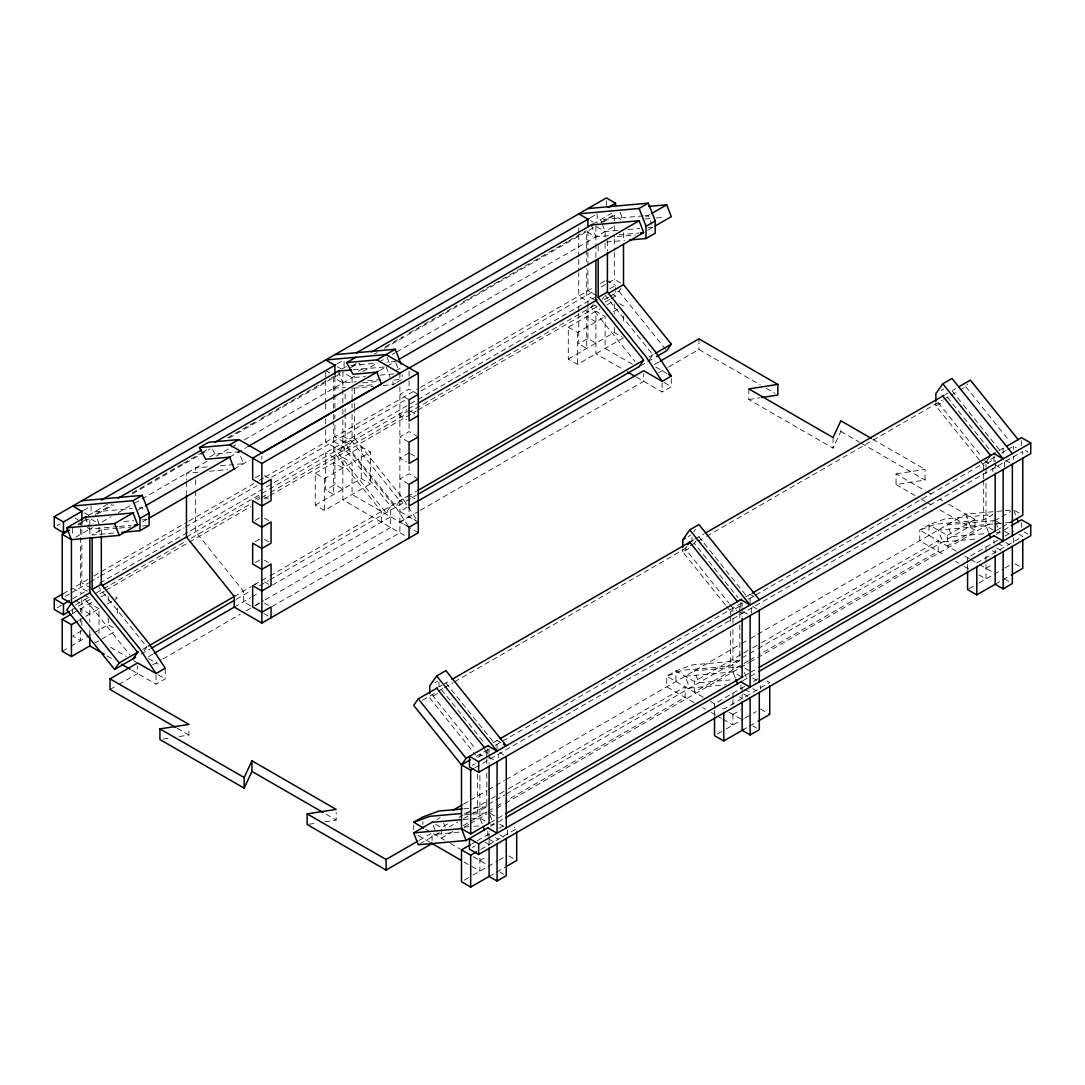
<?xml version="1.0" encoding="UTF-8"?>
<svg xmlns="http://www.w3.org/2000/svg" width="1085" height="1085" viewBox="0 0 1085 1085"><rect width="100%" height="100%" fill="white"/><g stroke="black" fill="none" stroke-linecap="round" stroke-linejoin="round"><path stroke-width="0.75" stroke-dasharray="5 3.75" d="M748.826 388.905L748.826 399.538L833.063 448.159L840.834 431.41L840.834 428.372M144.074 650.891L146.841 646.972L99.02 587.487M333.665 441.405L342.86 446.708L390.681 506.193L386.07 512.73L338.262 453.259L342.86 446.708L342.86 419.312M593.142 304.546L591.298 307.163L634.956 361.468M602.351 299.229L604.182 296.612M610.123 296.3L618.911 291.228L620.742 288.61M649.237 360.017L652.912 354.781L605.105 295.31M693.749 531.921L695.471 529.466M686.968 546.067L685.123 548.684L728.781 602.989M696.163 540.764L694.319 543.382L737.976 597.686M959.913 390.044L965.772 386.653L967.603 384.036M989.656 456.839L985.98 462.074L985.98 467.106M57.179 525.615L60.109 523.919M83.545 510.384L89.39 507.007M337.299 363.882L343.158 360.505M590.226 217.854L596.506 214.233M107.822 504.145L85.227 517.192L87.519 523.119M342.128 368.873L346.522 366.337M592.613 224.256L611.587 213.297M78.093 524.163L81.022 522.468M82.487 521.614L86.881 519.078M95.67 514.005L111.782 504.715M132.275 492.875L182.077 464.122M183.528 463.281L201.105 453.137M202.57 452.296L208.429 448.905M227.47 437.92L255.287 421.848M261.146 418.471L329.976 378.733M331.44 377.892L340.229 372.82M351.947 366.052L356.341 363.516M385.623 346.603L403.2 336.459M409.059 333.081L457.382 305.183M463.241 301.793L477.888 293.343M479.353 292.502L532.07 262.055M533.535 261.214L567.211 241.765M568.676 240.924L586.253 230.779M600.9 222.316L615.534 213.867M78.323 525.059L88.577 519.145M97.365 514.073L113.477 504.769M132.506 493.783L210.124 448.973M229.166 437.987L341.924 372.874M350.713 367.801L358.036 363.583M374.135 354.28L377.065 352.584M384.388 348.366L595.909 226.25L605.105 231.553L618.301 230.373M602.595 222.384L614.313 215.617L620.878 219.414M209.69 457.002L214.952 453.964L238.849 451.835L243.447 463.688L235.214 464.421M358.226 371.246L362.173 368.968L359.026 363.109M75.814 537.143L92.456 527.541M102.18 521.926L110.955 516.853M118.279 512.622L132.926 504.172M134.391 503.318L207.615 461.044M216.403 455.971L238.361 443.29M244.22 439.913L355.514 375.654M362.838 371.423L377.485 362.973M378.95 362.132L386.274 357.901M392.133 354.524L395.062 352.828M396.527 351.988L616.185 225.165M117.817 528.192L101.325 529.67L92.13 534.986L115.2 532.925M138.066 510.018L143.925 506.641M229.654 457.138L246.431 447.454M379.506 370.622L385.555 367.137M387.019 366.296L395.279 361.522L387.033 362.254M645.683 216.946L650.607 214.098M395.605 370.839L400.867 367.801M142.664 521.885L147.058 519.349M234.251 469.005L249.564 460.162M647.664 230.318L653.753 226.806M383.086 385.5L392.973 384.619L395.605 383.1M396.92 382.34L402.182 379.302L402.182 374.705M255.287 477.888L260.536 474.85M418.281 394.411L409.072 389.095L399.877 394.411L409.072 399.714M63.038 593.753L71.827 588.68M87.926 579.376L72.654 588.206L81.85 593.509M93.785 575.999L187.515 521.885M188.98 521.044L257.81 481.306M259.274 480.465L263.669 477.929M265.133 477.075L418.891 388.308M420.356 387.454L594.621 286.847M600.48 283.47L604.874 280.934M65.154 596.424L69.535 593.888M71 593.047L88.577 582.903M90.041 582.048L98.83 576.976M100.295 576.135L183.772 527.947M185.237 527.093L256.982 485.673M271.63 477.21L406.36 399.429M421.007 390.98L594.594 290.753M601.131 286.982L614.313 279.374L620.878 283.171M57.179 607.763L61.574 605.227M72.654 598.825L88.427 589.725M99.644 583.242L594.621 297.466M609.689 288.773L615.534 285.396L615.534 289.953M408.191 526.076L392.973 502.925L345.166 443.439L354.361 438.123L354.361 411.676M186.444 537.021L260.332 494.367M261.797 493.512L406.78 409.818M408.231 408.964L417.02 403.891M255.287 499.141L260.536 496.103M409.072 410.347L399.877 415.663L406.455 419.447M75.611 604.901L90.245 596.452M96.104 593.061L101.963 589.684M103.428 588.83L185.44 541.483M191.299 538.106L251.34 503.44M257.199 500.063L260.129 498.368M261.594 497.527L268.904 493.295M270.368 492.454L406.563 413.819M408.028 412.978L595.475 304.749M604.264 299.677L608.658 297.141M70.769 610.543L91.276 598.703M100.064 593.631L104.458 591.094M105.923 590.24L187.922 542.893M189.387 542.052L250.893 506.546M264.075 498.937L268.47 496.401M269.934 495.547L416.382 410.998M417.847 410.157L597.971 306.16M605.294 301.942L609.689 299.406M611.14 298.551L615.534 296.015L615.534 291.472M72.288 613.554L93.853 601.104M101.041 596.953L106.791 593.631M315.26 473.277L361.264 446.708L370.473 452.025L370.473 483.896L324.456 510.465L315.26 505.149L315.26 473.277L324.456 478.58L370.473 452.025M623.509 337.801L577.505 364.37L568.296 359.054L568.296 327.182L599.924 308.927M607.112 304.776L614.313 300.626M78.608 620.525L84.359 617.202M85.796 616.375L99.02 608.739L99.02 634.549M107.361 603.925L117.424 598.12L113.477 595.841M568.296 327.182L577.505 332.498L606.257 315.898M613.445 311.748L620.634 307.598M255.287 520.393L260.536 517.355M418.281 436.902L409.072 431.599L399.877 436.902L409.072 442.219M81.85 630.697L72.654 636.013L80.615 640.611L80.615 630.548M334.899 458.046L325.69 452.73L325.69 489.918L334.899 484.615L342.86 489.213M578.739 313.402L578.739 343.837L587.934 338.52L595.909 343.118M62.225 651.244L69.413 647.094M70.85 646.267L85.878 637.573M86.664 637.126L92.456 633.789M93.771 633.03L108.229 624.675L114.793 628.473M315.26 505.149L361.264 478.594L370.473 483.896M568.296 359.054L614.313 332.498L622.193 337.055M255.287 541.632L260.536 538.608M409.072 452.852L399.877 458.155L406.455 461.952M94.422 643.269L100.173 639.947M101.61 639.119L115.986 630.819M255.287 562.505L260.536 559.48M418.281 479.027L409.072 473.711L399.877 479.027L409.072 484.344M253.971 584.896L260.536 581.099M409.072 495.343L399.877 500.66L406.455 504.457M142.664 649.386L148.523 645.995M234.251 596.506L251.028 586.809M252.493 585.968L259.817 581.736M261.282 580.895L268.605 576.664M270.07 575.823L406.265 497.188M407.729 496.347L416.504 491.274M648.979 357.06L653.753 354.307M140.996 654.228L149.784 649.155M236.177 599.273L250.825 590.823M259.613 585.751L268.402 580.678M269.867 579.838L416.301 495.289M640.435 365.889L646.999 362.092M647.677 361.698L655.001 357.467M152.673 654.228L146.841 657.591L158.166 664.129M234.251 607.125L250.499 597.74M251.964 596.899L259.261 592.681M272.403 585.1L390.681 516.813M407.173 507.292L399.877 511.51L415.446 520.488M654.35 364.587L658.663 362.092M255.287 605.389L260.536 602.351M418.281 521.912L409.072 516.596L399.877 521.912L409.072 527.215M110.033 689.463L117.288 685.272M118.753 684.432L137.632 673.527L137.632 665.946M152.673 664.847L161.434 659.788M162.899 658.948L240.287 614.273M246.119 610.896L253.429 606.678M254.88 605.837L263.641 600.778M265.106 599.937L390.681 527.446L390.681 506.193M399.877 522.129L418.864 511.171M420.315 510.33L643.717 381.35L643.717 373.755M658.663 372.711L667.289 367.734M668.726 366.906L698.93 349.478L760.314 384.917M272.023 606.569L399.877 532.749L399.877 382.964M131.57 670.028L156.037 684.16L165.245 678.844L165.245 668.224M636.203 377.01L662.121 391.97L671.317 386.667L671.317 376.034M435.044 682.75L437.675 681.231M688.08 536.655L690.711 535.136M941.115 390.559L943.747 389.04M438.788 687.022L441.948 685.205M443.182 684.486L450.492 680.254M689.721 542.147L693.668 539.869M695.051 539.069L703.84 533.996M945.388 394.533L948.019 393.014M952.793 390.261L955.722 388.566M422.472 700.327L437.336 691.742M438.571 691.036L442.965 688.5M444.43 687.646L453.218 682.573M454.683 681.733L689.07 546.406M690.385 545.646L705.101 537.156M706.566 536.315L942.336 400.189M943.801 399.348L949.66 395.957M951.125 395.116L958.448 390.885M437.675 693.505L429.782 698.048L472.395 751.064M725.431 604.969L682.818 551.967L690.711 547.41M979.511 460.176L935.867 405.871L943.747 401.314M493.119 742.737L498.313 739.739M745.802 596.858L752.095 593.21M999.149 450.587L1004.995 447.196M476.139 756.435L489.321 748.813M495.167 745.436L742.14 602.853L739.021 598.974M748.514 599.164L754.373 595.787M755.838 594.946L995.176 456.758L995.176 461.79M1001.862 452.906L1006.256 450.37M1007.721 449.515L1013.58 446.138L1016.211 447.657M484.71 749.626L486.799 752.217L477.59 757.533L473.44 752.353M730.639 614.747L730.639 611.438L739.834 606.122L737.759 603.545M983.675 478.566L983.675 465.343L992.87 460.04M472.395 765.332L475.311 763.637M475.081 767.665L1022.775 451.455L1022.775 456.487M437.106 819.378L440.035 817.683M463.471 804.161L469.33 800.771M470.795 799.93L486.907 790.626M488.358 789.785L504.471 780.481M505.935 779.64L740.241 644.368M741.706 643.514L749.03 639.296M750.495 638.441L756.353 635.064M757.818 634.223L965.772 514.154L995.447 511.51M419.149 840.373L432.088 832.9L432.088 840.495M435.627 824.329L441.283 827.597L448.58 823.379M458.806 817.48L471.948 809.885M473.413 809.044L489.471 799.767M490.922 798.926L498.232 794.722M499.683 793.867L506.993 789.663M508.445 788.809L685.123 686.819L685.123 697.438L505.529 801.123M694.074 702.605L666.719 686.819L666.719 676.186L675.928 670.869L694.319 681.502L751.268 648.627M752.732 647.786L760.029 643.568M761.494 642.727L938.159 540.723L938.159 551.343L758.564 655.028M947.368 535.407L974.967 519.471L974.967 530.09L947.368 546.04L947.368 535.407L928.963 524.787L919.754 530.09L919.754 540.723L945.672 555.683M419.746 843.913L439.317 832.615M449.027 827.001L457.816 821.928M463.675 818.551L469.534 815.174M470.998 814.32L487.111 805.029M488.575 804.175L494.435 800.798M495.899 799.957L504.688 794.885M506.139 794.03L740.458 658.758M741.923 657.917L756.557 649.454M758.022 648.613L970.37 526.022L1009.932 522.482M464.407 813.262L477.59 812.082L486.799 806.765L486.799 770.404M703.27 697.289L666.719 676.186L682.818 670.259L730.639 665.987L739.834 660.67L739.834 624.309M956.305 551.194L919.754 530.09L935.867 524.163L983.675 519.891L992.87 514.588L945.062 518.861L928.963 524.787L928.963 535.407M452.96 831.476L441.283 838.217L441.283 827.597M463.186 825.577L469.032 822.199M470.483 821.359L486.541 812.082M488.006 811.241L495.302 807.023M496.767 806.182L504.064 801.964M748.352 660.941L694.319 692.121L694.319 681.502M749.803 660.087L757.113 655.883M464.421 826.946L468.815 824.41M470.28 823.556L486.473 814.211M487.857 813.411L495.167 809.193M496.632 808.339L503.955 804.121M505.42 803.266L748.514 662.921M749.979 662.081L993.073 521.722M994.538 520.881L1000.397 517.504M1001.862 516.65L1010.65 511.577M490.406 822.566L504.376 814.496M748.935 673.31L742.14 677.23L732.931 671.913L685.123 676.186L689.721 688.039L726.001 684.811M750.4 672.456L756.259 669.079M1000.818 527.88L995.176 531.135L985.98 525.832L938.159 530.09L942.77 541.957L975.74 539.014M1002.282 527.039L1011.071 521.966M490.488 826.404L504.606 818.253M742.791 680.743L757.506 672.239M996.22 534.43L1010.854 525.967M471.555 844.076L475.867 841.58M477.305 840.753L491.681 832.453M498.869 828.303L504.62 824.98M744.73 686.357L714.527 703.785L714.527 708.83M753.356 681.38L759.107 678.057M997.766 540.276L967.576 557.704L967.576 562.735M1004.954 536.112L1013.58 531.135M472.395 847.48L475.311 845.785M480.764 849.392L516.704 828.628L514.073 827.123M976.771 563.006L1022.775 536.451L1018.842 534.173M479.895 860.514L486.473 856.716M732.931 714.418L740.824 709.861M985.98 568.323L992.544 564.525M464.366 880.098L471.555 875.948M472.992 875.12L497.432 861.002M498.869 860.174L504.62 856.852M717.402 734.003L724.59 729.852M726.028 729.025L743.293 719.07M744.73 718.229L751.919 714.079M753.356 713.252L756.231 711.597M969.014 588.748L977.639 583.771M979.077 582.93L1003.516 568.825M1004.954 567.997L1010.705 564.675M489.091 876.449L495.669 872.652M496.577 872.123L505.203 867.146M742.14 730.354L748.704 726.557M749.613 726.041L756.801 721.891M995.176 584.259L1001.211 580.773M1002.648 579.946L1009.837 575.796M748.826 399.538L760.11 397.788M896.047 473.901L925.071 469.412L925.071 480.045L896.047 484.534L896.047 473.901L925.274 490.786M163.157 739.034L171.213 737.786M179.283 736.539L188.953 735.033L188.953 727.452M308.764 824.274L316.82 823.027M324.89 821.779L336.174 820.029L336.174 812.448M643.364 215.874L600.507 219.699L601.66 222.669M645.019 215.725L648.315 215.427L651.773 224.324M644.938 219.021L654.838 218.139M656.479 217.99L664.725 217.258M628.188 229.491L639.73 228.46M647.976 227.728L652.912 227.28M586.7 248.329L586.7 231.553L595.909 236.869L610.746 235.54M618.979 234.808L638.767 233.044M617.297 236.598L635.43 234.984M606.447 242.063L624.58 240.436M350.767 365.496L377.146 363.136M353.1 369.782L384.483 366.974M342.86 403.091L342.86 372.331L352.069 377.648L365.252 376.468M380.089 375.139L398.222 373.525M333.665 408.408L333.665 377.648L342.86 382.964L356.056 381.784M367.598 380.754L380.781 379.574M362.607 382.842L379.099 381.364M393.936 380.048L402.182 379.302M333.665 388.267L345.206 387.236M358.389 386.07L374.881 384.592M353.412 388.159L373.186 386.382M207.181 466.93L195.639 467.961L195.639 472.992M220.377 465.75L233.56 464.57M197.985 472.246L186.444 473.277L186.444 479.977M209.527 471.215L227.66 469.588M94.422 511.889L132.343 508.499M138.934 507.902L142.23 507.617L143.966 512.052M123.758 521.532L133.645 520.651M141.891 519.905L146.841 519.471M87.193 527.541L89.824 529.06L117.845 526.55M119.499 526.401L131.041 525.371M119.459 528.056L131 527.025M142.542 525.994L147.492 525.547M997.088 511.361L1003.693 510.777M1005.334 510.628L1013.58 509.882L1016.455 517.301M995.176 520.515L947.368 524.787L951.965 536.641L986.591 533.549M996.478 532.667L999.773 532.369L995.759 521.993M739.834 660.67L692.027 664.942L675.928 670.869L675.928 681.502M742.14 666.61L694.319 670.869L698.93 682.736L730.246 679.929M463.715 808.827L471.961 808.094M473.602 807.945L486.799 806.765M464.366 814.903L489.091 812.692M463.404 819.487L479.895 818.009L489.091 823.325M464.014 827.204L472.26 826.472M473.914 826.322L482.16 825.59M490.393 824.844L493.702 824.559L489.674 814.184M436.685 834.134L459.769 832.073M1025.488 450.546L1028.119 452.065M590.565 220.703L593.197 222.208M1005.768 460.42L1009.715 462.698M995.257 464.963L1000.519 468.001M988.598 463.593L985.98 462.074L982.861 458.195M1014.895 510.642L1020.158 513.68M606.339 280.079L615.534 285.396M872.788 439.222L925.071 469.412M612.917 294.496L615.534 296.015M1024.172 531.948L1028.119 534.227M619.562 303.651L623.509 305.929M766.159 388.294L774.921 393.353M840.834 431.41L859.713 442.3M861.164 443.141L925.071 480.045M996.491 521.275L1000.438 523.553M597.143 296.015L587.934 290.712L587.934 267.425M1004.466 531.189L1009.715 534.227M594.594 299.867L586.7 295.31L586.7 268.47M926.739 491.627L934.049 495.845M939.895 499.222L942.811 500.904M948.656 504.281L974.967 519.471M594.512 305.129L597.143 306.648M1005.768 542.568L1009.715 544.846M896.047 484.534L915.048 495.506M920.894 498.869L925.274 501.406M926.739 502.246L934.049 506.464M939.895 509.841L974.967 530.09M997.807 543.287L1004.384 547.071M585.303 310.446L587.934 311.951M996.572 547.884L1001.835 550.922M595.909 321.865L586.7 316.562L586.7 348.434L578.739 343.837M992.544 550.868L995.176 552.387M1014.895 563.766L1022.775 568.323M655.747 367.042L667.072 373.579M632.46 364.221L605.105 348.434L605.105 316.562L595.909 311.246L595.909 353.751L621.813 368.71M664.129 382.503L671.317 386.667M964.945 556.185L969.271 558.68M970.709 559.507L977.897 563.671M979.348 564.498L992.3 571.971M1004.384 578.956L1009.687 582.021M955.749 561.501L958.625 563.156M964.389 566.478L968.702 568.974M978.778 574.792L985.98 578.956L985.98 553.608M754.048 596.641L750.101 594.363L750.101 604.996M337.53 366.784L341.463 369.063M752.732 606.501L756.679 608.78M410.388 411.106L418.281 415.663M325.69 370.582L329.637 372.86M743.537 611.818L747.47 614.096M729.812 604.291L732.931 608.17L736.878 610.448M738.193 611.208L742.14 613.486M410.388 453.598L418.281 458.155M342.86 436.089L352.069 441.405L399.877 500.877L395.279 507.427L347.458 447.942L352.069 441.405L352.069 414.551M744.771 668.116L751.335 671.913M767.109 681.027L769.74 682.546L723.736 709.102L719.789 706.823M752.732 678.03L756.679 680.309M752.732 688.663L756.679 690.942M410.388 496.103L418.281 500.66M744.771 689.368L751.335 693.166M743.537 693.98L748.786 697.004M342.86 467.961L333.665 462.644L333.665 494.529L325.69 489.918M739.509 696.963L742.14 698.482M760.544 709.102L769.74 714.418M418.281 532.749L352.069 494.529L352.069 462.644L342.86 457.341L342.86 499.832L406.455 536.546M710.472 701.452L714.784 703.934M729.188 712.248L740.702 718.894M752.664 725.811L756.652 728.103M702.7 707.596L705.589 709.251M711.34 712.574L715.666 715.069M717.104 715.897L721.416 718.392M722.854 719.219L732.931 725.038L732.931 711.15M264.482 475.61L268.429 477.888M264.482 496.862L268.429 499.141M264.482 518.115L269.745 521.153M264.482 539.367L271.06 543.151M264.482 560.226L268.429 562.505M264.482 581.858L271.06 585.656M264.482 603.111L268.429 605.389M501.012 742.737L497.066 740.458L497.066 751.078M250.716 606.013L243.447 601.809L243.447 591.189L195.639 531.704L195.639 489.769M263.791 613.554L271.06 617.758M84.481 512.88L88.427 515.158M499.697 752.597L503.643 754.875M91.14 519.186L99.02 523.743L95.575 514.846M75.285 518.196L77.917 519.715M489.172 757.154L494.435 760.192M482.527 755.77L479.895 754.265L479.895 757.615M490.406 813.452L495.669 816.49M91.059 588.206L81.85 582.889L81.85 541.307M499.697 824.125L503.643 826.404M87.193 591.284L80.615 587.487L80.615 523.743M84.481 595.028L91.059 598.825M499.697 834.758L503.643 837.023M99.02 608.739L89.824 603.423L89.824 622.22M495.669 837.742L498.3 839.261M75.285 600.344L81.85 604.142M489.172 839.302L494.435 842.34M89.824 614.056L80.615 608.739L80.615 612.089M485.158 842.299L489.091 844.578M508.811 855.957L514.073 858.995M110.534 647.27L126.375 656.411M133.577 660.562L136.452 662.23M158.044 674.694L165.245 678.844M425.713 829.225L444.47 840.061M450.234 843.384L460.311 849.202M473.263 856.675L486.216 864.162M499.629 871.906L503.616 874.198M107.103 655.896L114.291 660.06M417.928 835.355L432.088 843.533M464.055 861.992L479.895 871.133L479.895 855.604M177.262 728.279L188.953 735.033M326.015 814.17L336.174 820.029M965.772 386.653L1009.416 440.971M951.965 390.736L962.354 403.674M963.399 404.963L999.773 450.221M947.368 397.286L991.025 451.591M938.159 402.603L981.816 456.907M980.555 461.464L983.675 465.343M618.911 291.228L665.675 349.411M698.93 536.831L703.08 541.998M704.124 543.3L746.738 596.316M726.475 606.271L730.639 611.438M354.361 438.123L402.182 497.608L416.491 519.403M445.881 682.926L493.702 742.398M441.283 689.463L484.941 743.767M432.088 694.78L475.732 749.084M85.227 599.354L129.915 654.947M212.592 449.583L214.952 453.964M988.272 531.758L985.98 525.832L985.98 478.851M965.772 514.154L970.37 526.022M620.064 212.036L622.939 219.455M602.229 224.147L605.105 231.553L605.105 236.584M591.298 225.015L595.909 236.869M744.432 672.537L746.738 678.464M735.237 677.84L732.931 671.913L732.931 624.946M395.849 363L398.154 368.927M387.223 357.535L390.098 364.94M386.07 366.839L390.098 377.214M338.262 371.097L342.86 382.964M482.201 823.935L479.895 818.009L479.895 774.392M443.589 822.891L445.311 827.34M433.227 825.237L435.533 831.178M88.102 524.611L89.824 529.06M1021.555 440.686L1021.555 446.762M1021.555 522.834L1021.555 527.391M1013.58 446.138L1013.58 449.488M1013.58 456.202L1013.58 459.565M1013.58 537.848L1013.58 542.88M1004.384 462.074L1004.384 467.106M1003.15 448.268L1003.15 457.382M995.176 463.471L995.176 472.423M995.176 549.932L995.176 553.201M993.941 456.622L993.941 464.217M993.941 540.289L993.941 543.327M992.87 468.3L992.87 471.609M985.98 468.788L985.98 477.169M985.98 547.071L985.98 551.98M983.675 480.221L983.675 519.891M967.576 564.417L967.576 569.449M935.867 402.806L935.867 405.871M833.063 437.54L833.063 448.159M760.544 685.611L760.544 688.975M751.335 608.17L751.335 613.201M742.14 602.853L742.14 606.217M742.14 607.885L742.14 616.836M742.14 687.849L742.14 692.759M742.14 694.386L742.14 697.669M740.906 602.717L740.906 607.261M740.906 684.866L740.906 689.423M739.834 606.122L739.834 611.086M739.834 612.74L739.834 617.704M732.931 608.17L732.931 611.52M732.931 618.233L732.931 623.265M732.931 693.166L732.931 698.075M732.931 699.703L732.931 704.613M730.639 616.402L730.639 624.662M730.639 631.28L730.639 665.987M714.527 710.499L714.527 715.53M698.93 338.846L698.93 349.478M692.027 537.441L692.027 542.052M682.818 548.888L682.818 551.967M662.121 382.869L662.121 391.97M623.509 232.678L623.509 241.06M623.509 315.993L623.509 324.388M614.313 215.617L614.313 224.012M614.313 225.68L614.313 237.425M614.313 239.107L614.313 250.852M614.313 252.534L614.313 279.374M614.313 303.976L614.313 314.04M614.313 327.467L614.313 332.498M607.41 240.789L607.41 250.716M606.339 200.969L606.339 208.551M605.105 243.298L605.105 251.693M598.201 246.105L598.201 254.365M597.143 213.867L597.143 224.487M595.909 226.25L595.909 258.121M587.934 230.82L587.934 250.784M587.934 252.452L587.934 265.757M587.934 306.404L587.934 301.332L578.739 296.015L578.739 272.728M587.934 307.408L587.934 338.52M586.7 250.011L586.7 261.756M578.739 227.823L578.739 232.814M578.739 234.468L578.739 257.755M578.739 259.423L578.739 271.074M578.739 306.648L578.739 311.721M577.505 332.498L577.505 364.37M507.495 830.039L507.495 835.07M498.3 754.265L498.3 757.615M489.091 748.948L489.091 752.298M489.091 753.98L489.091 764.043M489.091 833.945L489.091 838.854M489.091 840.482L489.091 847.019M487.857 748.799L487.857 756.394M487.857 830.961L487.857 838.542M486.799 752.217L486.799 757.181M486.799 758.835L486.799 768.75M477.59 774.066L477.59 812.082M438.977 682.004L438.977 686.602M422.879 821.521L422.879 824.559M413.683 825.319L413.683 829.862M409.072 371.111L409.072 379.289M409.072 380.916L409.072 389.095M409.072 423.421L409.072 431.599M409.072 465.696L409.072 473.711M409.072 506.79L409.072 516.596M399.877 373.159L399.877 381.337M392.973 381.554L392.973 384.619M381.472 522.129L381.472 511.51L333.665 452.025L333.665 421.265M361.264 446.708L361.264 478.594M354.361 388.538L354.361 396.798M354.361 403.417L354.361 410.022M352.069 377.648L352.069 384.361M352.069 386.043L352.069 407.852M345.166 393.855L345.166 402.115M345.166 408.719L345.166 412.029M345.166 413.683L345.166 443.439M344.094 361.481L344.094 370.582M342.86 409.248L342.86 417.63M334.899 376.915L334.899 408.516M334.899 415.175L334.899 418.498M334.899 425.157L334.899 436.794L344.094 442.11L344.094 452.73L325.69 442.11L325.69 428.806M334.899 447.427L334.899 484.615M333.665 414.551L333.665 419.597M325.69 372.25L325.69 378.896M325.69 380.564L325.69 402.182M325.69 403.851L325.69 412.164M325.69 418.824L325.69 427.137M324.456 478.58L324.456 510.465M261.851 456.107L261.851 459.389M195.639 479.706L195.639 488.087M186.444 481.659L186.444 493.404M156.037 675.046L156.037 684.16M117.424 608.183L117.424 616.565M108.229 596.153L108.229 604.548M108.229 617.962L108.229 624.675M101.325 529.67L101.325 534.634M99.02 527.093L99.02 535.488M91.059 506.044L91.059 513.639M89.824 520.108L89.824 535.759M89.824 630.277L89.824 635.308M81.85 521.342L81.85 528.002M81.85 529.656L81.85 539.638M81.85 599.585L81.85 613.798M81.85 620.566L81.85 629.015M80.615 618.803L80.615 622.166M72.654 528.314L72.654 534.973M72.654 608.97L72.654 617.419"/><path stroke-width="1.5" d="M175.797 727.438L110.033 689.463L110.033 678.844L188.953 724.414L159.929 728.903L159.929 739.522L244.166 788.158L244.166 777.538L251.937 760.775L336.174 809.41L307.15 813.899L307.15 824.519L386.07 870.089L432.088 843.533M244.166 788.158L251.937 771.394L251.937 760.775M90.462 592.437L71.42 603.423L66.822 609.973L114.63 669.459L135.666 657.307M114.63 669.459L119.228 662.908L138.27 651.922M133.035 658.826L137.632 652.288L89.824 592.803L89.824 537.441M639.119 366.649L643.717 360.098L595.909 300.626L595.909 260.359M437.323 687.863L418.281 698.862L413.683 705.399L461.491 764.884L470.687 770.201L473.616 768.505M503.643 744.256L506.261 745.775L445.881 670.652L436.685 675.969L429.782 685.788L429.782 693.451M623.509 244.423L623.509 284.677L671.317 344.162L666.719 350.713L656.466 356.626M488.494 827.557L466.089 840.495L461.491 828.628L461.491 764.884L466.089 758.334L488.494 745.409M682.818 547.355L682.818 539.693L689.721 529.873L698.93 524.557L759.31 599.679M687.876 544.765L689.721 542.147L737.542 601.619M1012.346 453.584L951.965 378.475L942.77 383.778L935.867 393.597L935.867 401.274M67.84 530.077L63.445 532.613L54.25 527.296L54.25 516.677L606.339 197.931L615.534 203.248L615.534 206.272M54.25 516.677L63.445 521.98L82.487 510.994M101.529 500.009L335.835 364.723M356.341 352.896L589.182 218.465M608.224 207.466L615.534 203.248M234.251 469.005L229.654 457.138L205.743 459.28L199.464 447.576L208.659 442.26L238.849 439.561L261.851 452.838M261.282 453.394L381.364 384.063L376.875 372.141L352.964 374.284L346.685 362.58L355.88 357.263M119.228 662.908L71.42 603.423L71.42 539.679L66.822 527.825L85.851 516.826M118.075 498.232L201.552 450.031M214.721 442.422L339.198 370.555M371.423 351.96L592.546 224.297M71.42 603.423L62.225 598.12L62.225 534.362L69.535 530.145M81.85 520.474L81.85 511.361L72.654 506.044L133.035 500.66L142.23 495.343L149.133 513.124L149.133 525.398L139.938 530.714L121.805 532.328M199.464 447.576L229.654 444.877L238.849 439.561M346.685 362.58L376.875 359.881L395.279 349.248L401.03 364.072M587.934 226.765L587.934 219.184L578.739 213.867L639.119 208.469L648.315 203.166L655.218 220.947L655.218 233.221L646.023 238.524L629.531 240.002M66.822 527.825L114.63 523.553L133.672 512.554M145.39 505.8L230.318 456.758M247.895 446.613L378.231 371.368M398.724 359.528L638.902 220.865M652.071 213.257L666.719 204.807L671.317 216.661L655.218 225.965M139.938 530.714L139.938 518.44L149.133 513.124M646.023 238.524L646.023 226.263L655.218 220.947M409.072 367.842L252.656 458.155L252.656 479.407L261.851 484.724L271.06 479.407L271.06 500.66L261.851 505.963L252.656 500.66L252.656 521.912L261.851 527.215L271.06 521.912L271.06 543.151L261.851 548.467L252.656 543.151L252.656 564.024L261.851 569.34L271.06 564.024L271.06 585.656L261.851 590.972L252.656 585.656L252.656 606.908L261.851 612.225L271.06 606.908L271.06 617.758M62.225 534.362L71.42 539.679L119.228 535.407L138.27 524.421M148.523 518.494L234.916 468.611M409.194 368.005L643.5 232.732M229.654 444.877L261.851 463.471L418.281 373.159L418.281 532.749L261.851 623.061L234.251 607.125L234.251 596.506L186.444 537.021L186.444 495.086M69.304 611.384L63.445 614.761L54.25 609.458L54.25 598.825L63.038 593.753M418.281 394.411L409.072 399.714L409.072 420.966L418.281 415.663M54.25 598.825L63.445 604.142L69.304 600.764M101.325 584.218L149.133 643.703L165.245 668.224L156.037 673.527L139.938 649.006L92.13 589.535L101.325 584.218L101.325 536.275M607.41 292.041L655.218 351.513L671.317 376.034L662.121 381.35L646.023 356.829L598.201 297.344L607.41 292.041L607.41 252.357M102.18 585.669L187.108 536.641M418.484 403.05L597.143 299.908M608.861 293.14L623.509 284.677M90.109 645.765L71.42 656.547L62.225 651.244L62.225 619.359L70.85 614.381M62.225 619.359L71.42 624.675L77.171 621.352M418.281 436.902L409.072 442.219L409.072 463.471L418.281 458.155M418.281 479.027L409.072 484.344L409.072 505.976L418.281 500.66M148.523 645.995L234.916 596.113M417.969 490.434L643.5 360.22M655.218 353.466L671.317 344.162M151.249 648.315L234.713 600.127M417.766 494.435L638.902 366.771M110.033 678.844L137.632 662.908L156.037 673.527M154.138 653.373L234.441 607.017M418.864 500.538L643.717 370.717L662.121 381.35M660.1 361.264L698.93 338.846L777.85 384.416L777.85 395.035L761.724 397.53M418.281 521.912L409.072 527.215L409.072 538.065M682.818 539.693L685.449 538.174M451.957 679.413L690.657 541.605M705.304 533.142L944.004 395.333M958.652 386.884L970.37 380.116L1018.178 439.588M500.212 738.641L741.842 599.137M752.095 593.21L995.189 452.865M1006.46 446.355L1021.555 437.648L1030.75 442.965L1030.75 453.584L478.661 772.33L469.466 767.014L469.466 756.394L478.661 761.711L1030.75 442.965M461.491 764.884L470.28 759.812M423.584 828.004L413.683 822.281L422.879 816.964L438.977 811.038L462.061 808.976M466.089 840.495L418.281 844.767L413.683 832.9L432.712 821.915M453.218 810.075L462.007 805.002M307.15 813.899L386.07 859.469L417.711 841.201M413.683 832.9L461.491 828.628L470.687 833.945L489.728 822.959M505.841 813.655L743.076 676.687M759.188 667.383L994.959 531.27M1011.071 521.966L1022.775 515.199L1022.775 458.155M505.637 817.67L741.842 681.285M758.971 671.398L993.724 535.868M1011.301 525.723L1021.555 519.796L1030.75 525.113L1030.75 535.732L478.661 854.478L469.466 849.175L469.466 838.542L478.661 843.859L1030.75 525.113M489.389 876.287L470.687 887.069L461.491 881.752L461.491 849.88L470.117 844.903M461.491 849.88L470.687 855.197L476.451 851.874M506.641 866.318L516.704 860.514L516.704 831.992M714.527 717.212L714.527 735.671L723.736 740.974L743.862 729.364M758.239 721.064L769.74 714.418L769.74 685.896M967.576 571.117L967.576 589.575L976.771 594.892L995.46 584.096M1011.274 574.969L1022.775 568.323L1022.775 539.801M489.091 847.928L489.091 876.449L497.066 881.047L506.261 875.731L506.261 838.542M742.14 701.832L742.14 730.354L750.101 734.952L759.31 729.649L759.31 692.461M995.176 555.737L995.176 584.259L1003.15 588.87L1012.346 583.554L1012.346 546.365M413.683 822.281L429.782 816.354L461.111 813.547M777.85 384.416L748.826 388.905L833.063 437.54L840.834 420.777L871.336 438.394M587.934 208.551L648.315 203.166M648.586 206.421L666.719 204.807M591.298 225.015L639.119 220.743L643.717 232.597L640.421 232.895M334.899 354.646L395.279 349.248M338.262 371.097L351.459 369.931M81.85 500.741L142.23 495.343M85.227 517.192L133.035 512.92L137.632 524.787L134.337 525.072M432.088 822.281L461.762 819.623M993.941 453.584L1003.15 458.901L942.77 383.778M993.941 535.732L1003.15 541.049L1003.15 469.52M668.496 374.406L671.317 376.034M627.578 372.033L634.766 376.183M418.281 373.159L386.07 354.564L325.69 359.962L334.899 365.265L334.899 374.379M376.875 359.881L399.877 373.159M740.906 599.679L750.101 604.996L689.721 529.873M740.906 681.828L750.101 687.144L750.101 615.615M487.857 745.775L497.066 751.078L436.685 675.969M487.857 827.923L497.066 833.239L497.066 761.711M104.214 654.241L89.824 645.928L89.824 636.827M121.493 664.21L130.132 669.201M430.948 842.882L461.179 860.324M251.937 771.394L323.113 812.489M159.929 728.903L244.166 777.538M942.77 396.052L990.578 455.524M436.685 688.229L484.493 747.714M418.281 698.862L466.089 758.334M1017.025 518.779L1018.178 521.749M988.855 533.237L990.578 537.685M639.119 208.469L646.023 226.263M735.806 679.332L737.542 683.781M483.34 826.906L484.493 829.862M133.035 500.66L139.938 518.44M114.63 523.553L119.228 535.407M1012.346 464.217L1012.346 535.732M1003.15 551.682L1003.15 588.87M995.176 474.104L995.176 531.135M976.771 566.37L976.771 594.892M759.31 610.299L759.31 681.828M750.101 697.764L750.101 734.952M742.14 618.518L742.14 677.23M723.736 712.465L723.736 740.974M598.201 259.329L598.201 297.344M506.261 756.394L506.261 827.923M497.066 843.859L497.066 881.047M489.091 766.281L489.091 823.325M478.661 761.711L478.661 772.33M478.661 843.859L478.661 854.478M470.687 770.201L470.687 833.945M470.687 855.197L470.687 887.069M386.07 859.469L386.07 870.089M261.851 463.471L261.851 623.061M92.13 538.282L92.13 589.535M71.42 624.675L71.42 656.547M63.445 521.98L63.445 532.613M63.445 604.142L63.445 614.761"/></g></svg>
